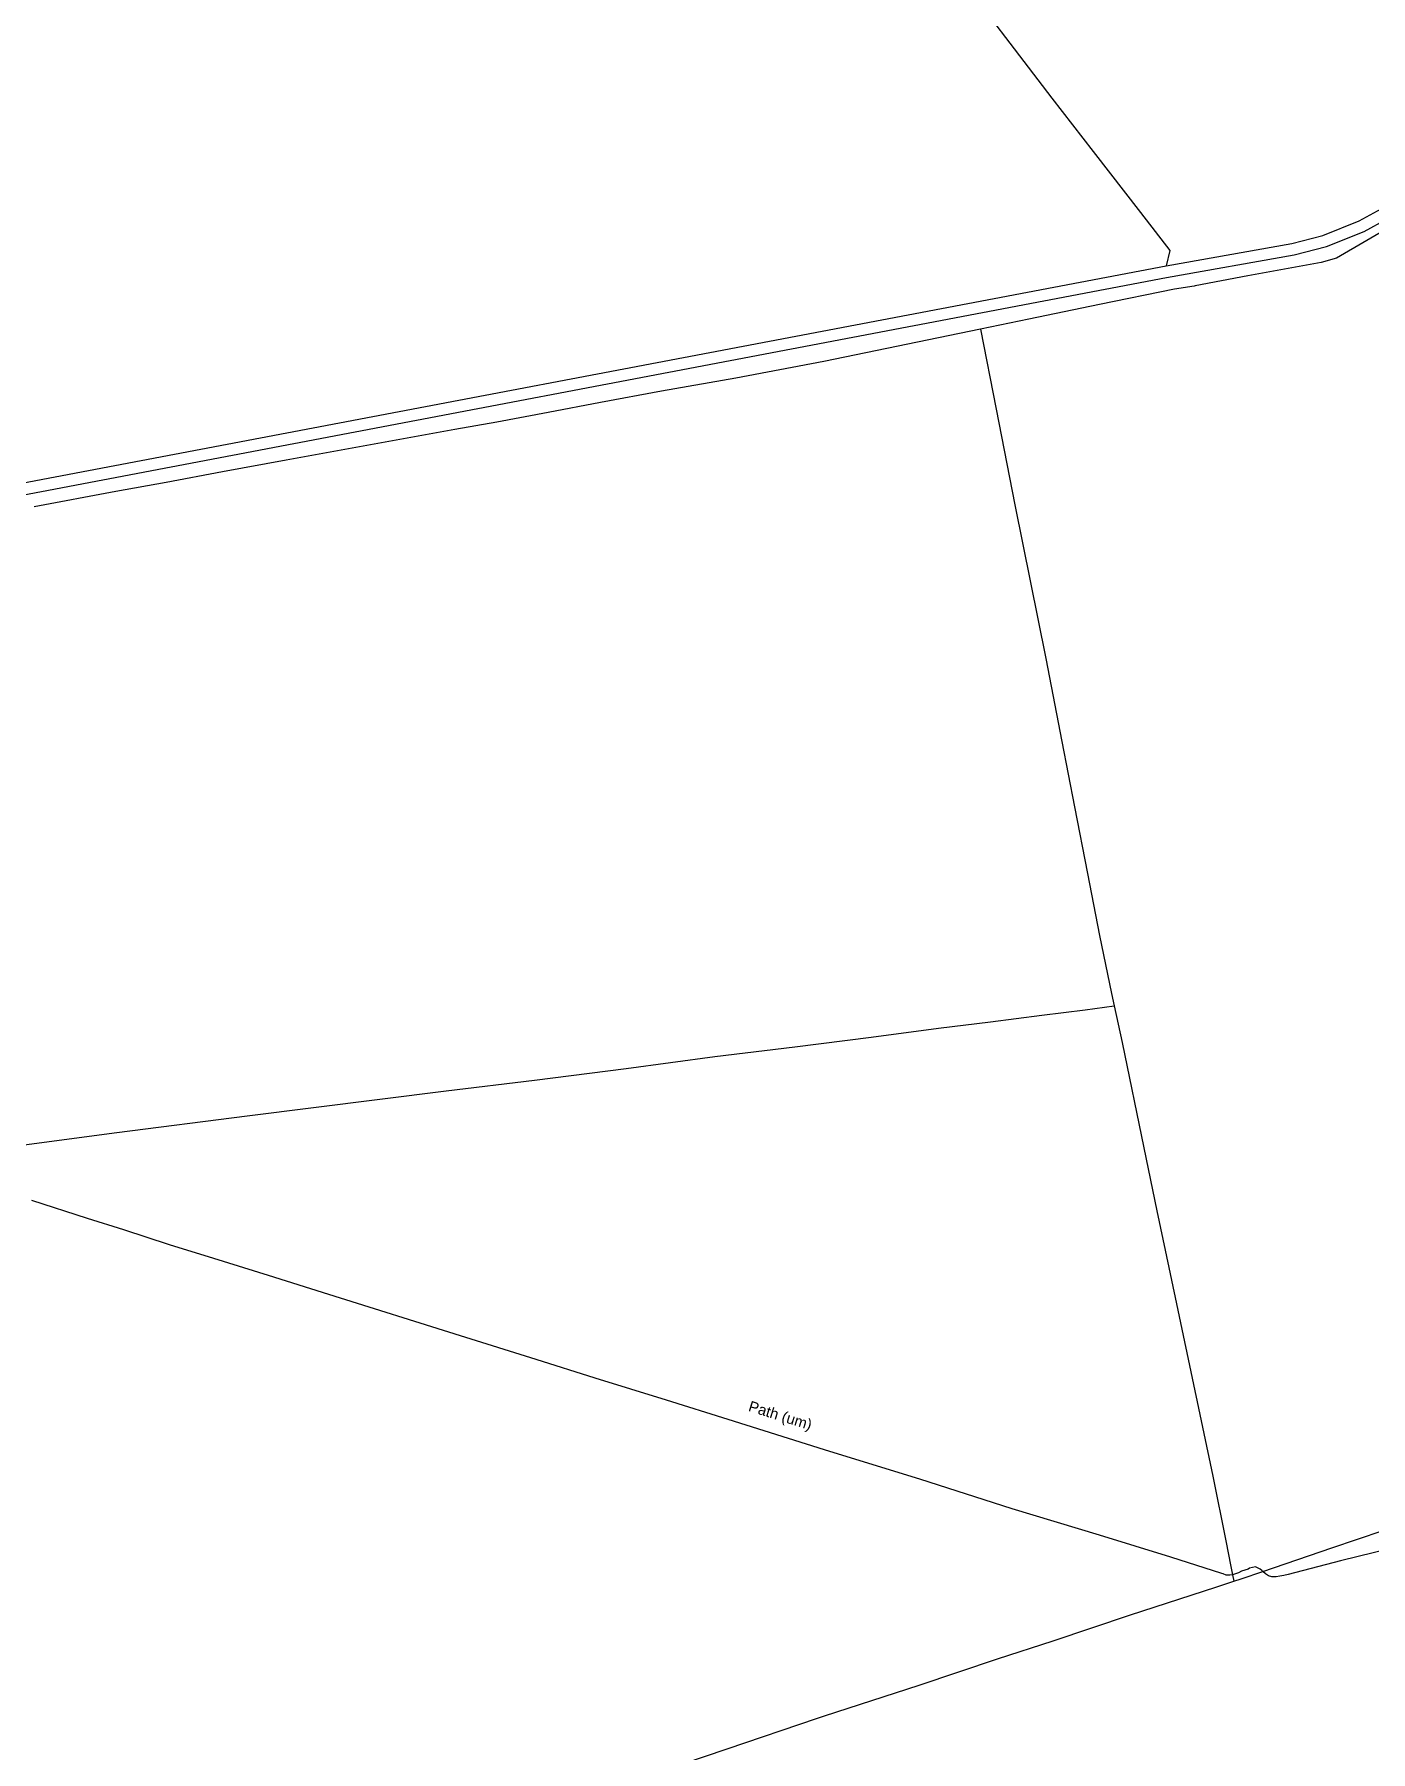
# Model space of a CAD drawing. Header units: millimetres. Extents: x 111502 to 977541, y 8702 to 1044108.
# Drawn here: x 489375.2 to 489751.6, y 241445.6 to 241929.1 of the extents above; entities that cross this region are included whole.
import ezdxf

# ---------------------------------------------------------------- set-up
doc = ezdxf.new("R2010")
doc.units = ezdxf.units.MM
doc.header["$LTSCALE"] = 0.25
doc.linetypes.add('DASHED2', pattern=[9.525, 6.35, -3.175])
doc.layers.add('E HVSS As Laid HV', color=10, linetype='Continuous')
doc.layers.add('X HVSS Site Background', color=8, linetype='Continuous')
doc.styles.add('OS Master Map$1$Standard', font='txt')

# ---------------------------------------------------------------- blocks, each defined once
blk = doc.blocks.new('OS MAP 060722')
at = {"layer": 'X HVSS Site Background', "flags": 128}
for points in [[(822.35, 2822.64), (851.22, 2784.86), (851.22, 2784.86), (862.82, 2769.86), (862.82, 2769.86), (876.22, 2752.66), (876.22, 2752.66), (884.43, 2741.95)], [(883.41, 2737.68), (918.77, 2743.96), (918.77, 2743.96), (927.55, 2746.2), (927.55, 2746.2), (937.78, 2750.33), (937.78, 2750.33), (943.91, 2753.65), (943.91, 2753.65), (1064.72, 2827.27), (1064.72, 2827.27), (1071.5, 2830.95), (1071.5, 2830.95), (1077.09, 2833.83)], [(509.38, 2662.65), (532, 2667.56), (532, 2667.56), (883.52, 2734.35), (883.52, 2734.35), (919.49, 2740.74), (919.49, 2740.74), (928.57, 2743.05), (928.57, 2743.05), (939.16, 2747.32), (939.16, 2747.32), (945.62, 2750.83), (945.62, 2750.83), (1066.42, 2824.44), (1066.42, 2824.44), (1073.4, 2825.58)], [(1045.22, 2808.16), (1025.12, 2795.86), (1025.12, 2795.86), (991.62, 2774.96), (991.62, 2774.96), (987.82, 2772.66), (987.82, 2772.66), (931.34, 2739.84), (931.34, 2739.84), (927.02, 2738.55), (927.02, 2738.55), (906.42, 2734.85), (906.42, 2734.85), (891.53, 2731.99), (891.53, 2731.99), (891.32, 2731.95), (891.32, 2731.95), (885.72, 2731.05), (885.72, 2731.05), (864.62, 2726.75), (864.62, 2726.75), (844.72, 2722.65), (844.72, 2722.65), (831.16, 2719.76)], [(884.43, 2741.95), (883.41, 2737.68)], [(507.9, 2667.11), (531.39, 2670.8), (531.39, 2670.8), (883.41, 2737.68)], [(831.16, 2719.76), (786.97, 2710.71), (786.97, 2710.71), (762.17, 2706.01), (762.17, 2706.01), (741.27, 2702.31), (741.27, 2702.31), (724.07, 2699.11), (724.07, 2699.11), (709.37, 2696.31), (709.37, 2696.31), (694.87, 2693.61), (694.87, 2693.61), (683.07, 2691.51), (683.07, 2691.51), (635.57, 2682.91), (635.57, 2682.91), (617.67, 2679.61), (617.67, 2679.61), (601.77, 2676.61), (601.77, 2676.61), (587.57, 2674.11), (587.57, 2674.11), (564.57, 2669.81)], [(831.16, 2719.76), (835.52, 2697.26), (835.52, 2697.26), (840.82, 2670.36), (840.82, 2670.36), (849.52, 2627.06), (849.52, 2627.06), (854.02, 2603.66), (854.02, 2603.66), (857.62, 2585.26), (857.62, 2585.26), (861.22, 2566.56), (861.22, 2566.56), (864.62, 2549.06), (864.62, 2549.06), (868.02, 2532.76), (868.02, 2532.76), (868.72, 2529.26)], [(560.42, 2489.96), (587.92, 2493.56), (587.92, 2493.56), (624.62, 2498.26), (624.62, 2498.26), (680.62, 2505.36), (680.62, 2505.36), (705.52, 2508.36), (705.52, 2508.36), (731.32, 2511.66), (731.32, 2511.66), (756.32, 2514.96), (756.32, 2514.96), (778.82, 2517.76), (778.82, 2517.76), (800.32, 2520.46), (800.32, 2520.46), (819.32, 2522.96), (819.32, 2522.96), (833.92, 2524.76), (833.92, 2524.76), (848.42, 2526.66), (848.42, 2526.66), (860.62, 2528.16), (860.62, 2528.16), (868.72, 2529.26)], [(868.72, 2529.26), (871.02, 2518.96), (871.02, 2518.96), (877.12, 2489.26), (877.12, 2489.26), (880.82, 2471.56), (880.82, 2471.56), (884.12, 2455.56), (884.12, 2455.56), (896.52, 2396.86), (896.52, 2396.86), (900.22, 2378.66), (900.22, 2378.66), (901.62, 2371.36), (901.62, 2371.36), (902.08, 2369.08)], [(902.08, 2369.08), (901.32, 2368.96), (901.32, 2368.96), (900.32, 2368.96), (900.32, 2368.96), (899.42, 2369.36), (899.42, 2369.36), (899.12, 2369.46), (899.12, 2369.46), (884.72, 2374.06), (884.72, 2374.06), (864.62, 2380.26), (864.62, 2380.26), (840.02, 2387.66), (840.02, 2387.66), (814.02, 2395.96), (814.02, 2395.96), (788.72, 2403.76), (788.72, 2403.76), (787.22, 2404.26), (787.22, 2404.26), (760.02, 2412.76), (760.02, 2412.76), (742.72, 2418.26), (742.72, 2418.26), (722.62, 2424.46), (722.62, 2424.46), (706.02, 2429.66), (706.02, 2429.66), (684.72, 2436.36), (684.72, 2436.36), (647.62, 2447.96), (647.62, 2447.96), (630.62, 2453.36), (630.62, 2453.36), (615.22, 2458.16), (615.22, 2458.16), (602.72, 2461.96), (602.72, 2461.96), (589.82, 2466.16), (589.82, 2466.16), (579.62, 2469.36), (579.62, 2469.36), (563.92, 2474.46)], [(910.6, 2370.03), (930.02, 2376.66), (930.02, 2376.66), (973.46, 2391.25)], [(955.92, 2378.76), (932.52, 2372.96), (932.52, 2372.96), (917.72, 2369.16), (917.72, 2369.16), (916.52, 2368.86), (916.52, 2368.86), (915.42, 2368.66), (915.42, 2368.66), (914.42, 2368.46), (914.42, 2368.46), (913.12, 2368.46), (913.12, 2368.46), (912.22, 2368.76), (912.22, 2368.76), (911.42, 2369.36), (911.42, 2369.36), (910.6, 2370.03)], [(910.6, 2370.03), (910.32, 2370.26), (910.32, 2370.26), (909.92, 2370.66), (909.92, 2370.66), (909.32, 2370.96), (909.32, 2370.96), (908.52, 2371.26), (908.52, 2371.26), (907.72, 2371.16), (907.72, 2371.16), (906.92, 2370.96), (906.92, 2370.96), (906.52, 2370.66), (906.52, 2370.66), (904.62, 2370.06), (904.62, 2370.06), (903.82, 2369.66), (903.82, 2369.66), (902.08, 2369.08)], [(902.45, 2367.26), (904.52, 2367.96), (904.52, 2367.96), (910.6, 2370.03)], [(710.91, 2304.52), (731.02, 2310.76), (731.02, 2310.76), (747.32, 2315.86), (747.32, 2315.86), (759.82, 2320.06), (759.82, 2320.06), (785.22, 2328.66), (785.22, 2328.66), (787.22, 2329.36), (787.22, 2329.36), (813.82, 2337.96), (813.82, 2337.96), (835.92, 2345.36), (835.92, 2345.36), (851.62, 2350.46), (851.62, 2350.46), (873.32, 2357.76), (873.32, 2357.76), (897.42, 2365.56), (897.42, 2365.56), (902.45, 2367.26)], [(902.08, 2369.08), (902.45, 2367.26)]]:
    blk.add_lwpolyline(points, dxfattribs=at)
at = {"layer": 'X HVSS Site Background', "insert": (782.82, 2408.92), "char_height": 3, "attachment_point": 9, "rotation": 342.7, "style": 'OS Master Map$1$Standard'}
blk.add_mtext('{\\farial|b0|i0|c0|p34;Path (um)}', dxfattribs=at)

msp = doc.modelspace()

# ---------------------------------------------------------------- linework, layer by layer
at = {"lineweight": 0}
msp.add_circle((488727.82, 239008.33), 11388.42, dxfattribs=at)

# ---------------------------------------------------------------- block references
at = {"layer": 'E HVSS As Laid HV', "linetype": 'DASHED2', "lineweight": 0}
msp.add_blockref('OS MAP 060722', (488810.58, 239126.31), dxfattribs=at)

doc.saveas('drawing.dxf')
